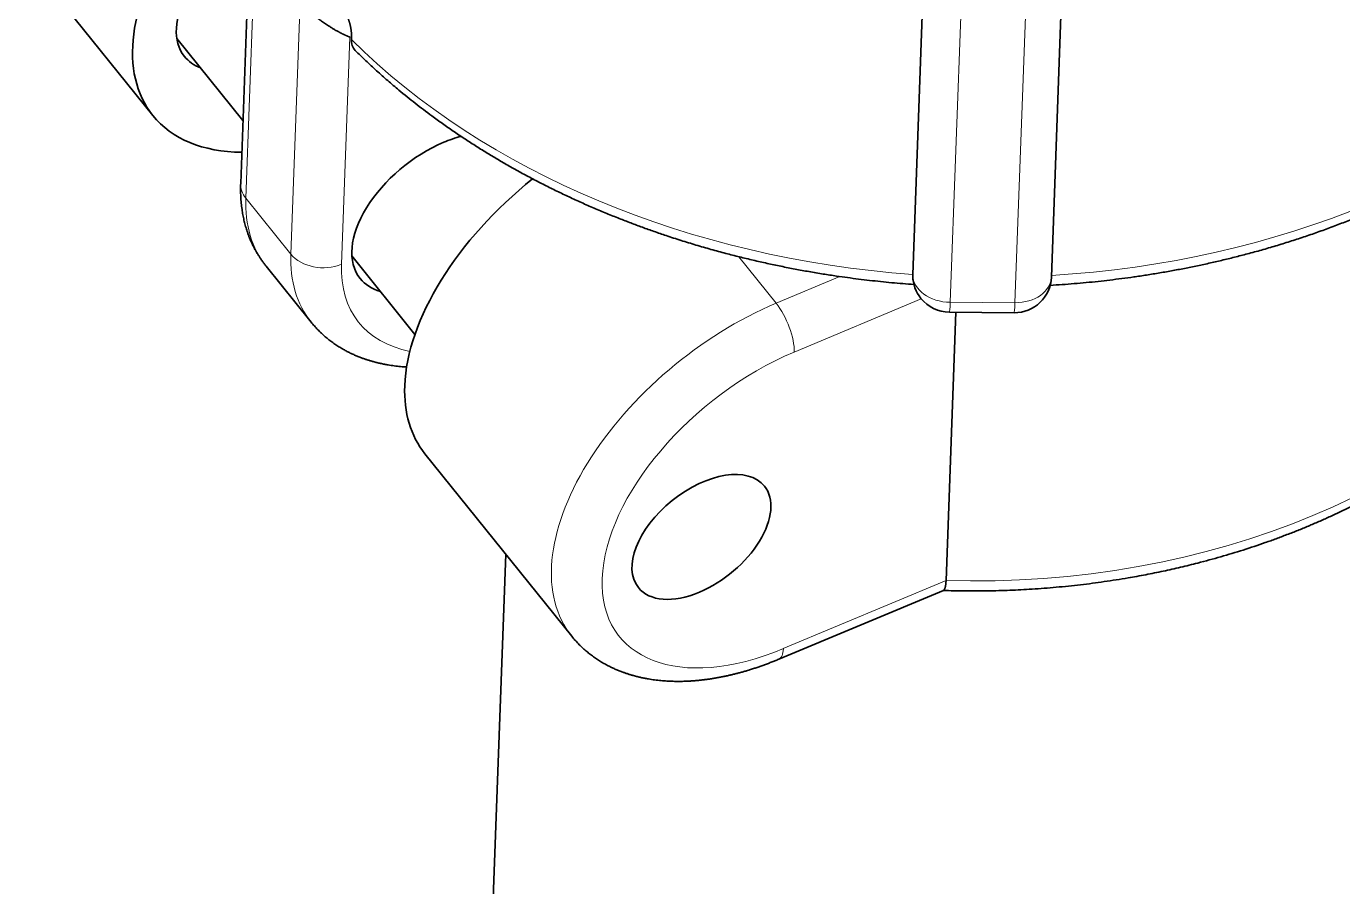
# Model space of a CAD drawing. Extents: x 23 to 417, y 3 to 294.
# Drawn here: x 394.42 to 400.12, y 140.57 to 144.3 of the extents above; entities that cross this region are included whole.
import ezdxf

# ---------------------------------------------------------------- set-up
doc = ezdxf.new("R2010")
doc.units = 0
doc.layers.get('0').update_dxf_attribs({"lineweight": 13})

# ---------------------------------------------------------------- blocks, each defined once
blk = doc.blocks.new('BLOCK4695')
at = {"color": 7, "lineweight": 35, "ltscale": 0.134497}
blk.add_line((61.372, 57.568), (61.569, 62.944), dxfattribs=at)
at = {"color": 7, "lineweight": 13, "ltscale": 0.136614}
for p, q in [((61.484, 57.251), (61.684, 62.712)), ((62.457, 56.042), (62.657, 61.503))]:
    blk.add_line(p, q, dxfattribs=at)
at = {"color": 7, "lineweight": 35, "ltscale": 0.181013}
for p, q in [((76.173, 62.837), (75.908, 55.602)), ((78.907, 55.545), (79.172, 62.78))]:
    blk.add_line(p, q, dxfattribs=at)
at = {"color": 7, "lineweight": 13, "ltscale": 0.181013}
for p, q in [((76.173, 62.825), (75.908, 55.589)), ((76.984, 62.235), (76.719, 54.999)), ((78.383, 62.225), (78.118, 54.989))]:
    blk.add_line(p, q, dxfattribs=at)
at = {"color": 7, "lineweight": 35, "ltscale": 0.109163}
blk.add_line((59.472, 59.04), (56.736, 62.442), dxfattribs=at)
at = {"color": 7, "lineweight": 35, "ltscale": 0.057117}
blk.add_line((59.99, 60.709), (61.422, 58.929), dxfattribs=at)
at = {"color": 7, "lineweight": 13, "ltscale": 0.122952}
blk.add_line((63.553, 55.821), (63.733, 60.735), dxfattribs=at)
at = {"color": 7, "lineweight": 13, "ltscale": 0.000969734}
blk.add_line((63.733, 60.735), (63.769, 60.75), dxfattribs=at)
at = {"color": 7, "lineweight": 35, "ltscale": 0.001708}
blk.add_line((63.769, 60.75), (63.766, 60.682), dxfattribs=at)
at = {"color": 7, "lineweight": 13, "ltscale": 0.038789}
blk.add_line((61.484, 57.251), (62.457, 56.042), dxfattribs=at)
at = {"color": 7, "lineweight": 35, "ltscale": 0.054432}
blk.add_line((63.777, 56.001), (65.142, 54.304), dxfattribs=at)
at = {"color": 7, "lineweight": 13, "ltscale": 0.032271}
blk.add_line((72.955, 54.978), (72.146, 55.984), dxfattribs=at)
at = {"color": 7, "lineweight": 35, "ltscale": 0.038789}
blk.add_line((62.894, 54.571), (61.922, 55.78), dxfattribs=at)
at = {"color": 7, "lineweight": 13, "ltscale": 0.037387}
blk.add_line((74.334, 55.556), (72.955, 54.978), dxfattribs=at)
at = {"color": 7, "lineweight": 35, "ltscale": 0.000508899}
blk.add_line((75.908, 55.602), (75.908, 55.581), dxfattribs=at)
at = {"color": 7, "lineweight": 13, "ltscale": 0.000316094}
blk.add_line((75.908, 55.602), (75.908, 55.589), dxfattribs=at)
at = {"color": 7, "lineweight": 35, "ltscale": 0.000326125}
blk.add_line((75.908, 55.581), (75.908, 55.568), dxfattribs=at)
at = {"color": 7, "lineweight": 13, "ltscale": 0.074465}
blk.add_line((76.092, 55.073), (73.344, 53.923), dxfattribs=at)
at = {"color": 7, "lineweight": 13, "ltscale": 0.034987}
blk.add_line((76.719, 54.999), (78.118, 54.989), dxfattribs=at)
at = {"color": 7, "lineweight": 35, "ltscale": 0.145174}
blk.add_line((76.629, 48.98), (76.841, 54.783), dxfattribs=at)
at = {"color": 7, "lineweight": 35, "ltscale": 0.034987}
blk.add_line((76.702, 54.784), (78.102, 54.774), dxfattribs=at)
at = {"color": 7, "lineweight": 35, "ltscale": 0.126574}
blk.add_line((68.532, 47.777), (65.358, 51.722), dxfattribs=at)
at = {"color": 7, "lineweight": 35, "ltscale": 0.462507}
blk.add_line((66.43, 31.06), (67.107, 49.548), dxfattribs=at)
at = {"color": 7, "lineweight": 13, "ltscale": 0.095377}
blk.add_line((76.629, 48.98), (73.109, 47.507), dxfattribs=at)
at = {"color": 7, "lineweight": 35, "ltscale": 0.096522}
blk.add_line((76.57, 48.768), (73.009, 47.278), dxfattribs=at)
at = {"color": 7, "lineweight": 35}
for centre, radius, start, end in [((64.074, 60.658), 0.307, 175.4785, 223.3249), ((66.868, 55.841), 2.842, 104.8572, 112.8622), ((76.708, 55.584), 0.8, 181.0848, 218.8131), ((78.107, 55.574), 0.8, 269.6031, 357.901), ((76.708, 55.584), 0.8, 218.8131, 269.6031)]:
    blk.add_arc(centre, radius, start, end, dxfattribs=at)
for centre, major_axis, start_param, end_param in [((63.758, 62.487), (4.286, 3.447), 2.062589, 3.141561), ((61.869, 61.696), (1.714, 1.379), 1.221302, 3.141561), ((61.869, 61.696), (1.714, 1.379), 3.141561, 3.469093), ((63.758, 62.487), (4.286, 3.447), 3.141561, 3.754378), ((65.708, 56.924), (-1.753, -1.41), 4.24863, 6.283207), ((69.644, 55.169), (-4.286, -3.447), 4.70475, 5.819427), ((65.708, 56.924), (-1.753, -1.41), 0.000021, 0.387902), ((69.644, 55.169), (-4.286, -3.447), 5.819427, 6.283231), ((71.338, 49.924), (1.364, 1.097), 6.283154, 9.424746), ((71.338, 49.924), (1.364, 1.097), 4.24863, 6.283154), ((71.338, 49.924), (1.364, 1.097), 3.141561, 4.24863)]:
    blk.add_ellipse(centre, major_axis=major_axis, ratio=0.577196, start_param=start_param, end_param=end_param, dxfattribs=at)
at = {"color": 7, "lineweight": 13}
for centre, major_axis, ratio, start_param, end_param in [((77.176, 67.782), (-16.739, 0.613), 0.730354, 0.668893, 1.521749), ((77.176, 67.782), (-16.739, 0.613), 0.730354, 1.701094, 2.568947), ((62.171, 57.539), (0.799, -0.029), 0.730354, 3.141613, 3.705817), ((66.207, 59.228), (4.286, 3.447), 0.577196, 2.677834, 3.141638), ((67.18, 58.019), (-4.286, -3.447), 0.577196, 5.819427, 6.283231), ((63.144, 56.33), (-0.799, 0.029), 0.730354, 0.564224, 2.13502), ((67.589, 57.51), (-3.662, -2.946), 0.577196, 5.819427, 6.73345), ((76.708, 55.584), (-0.8, -0.015), 0.682506, 6.245219, 6.28323), ((76.708, 55.584), (-0.799, 0.029), 0.730354, 0.040625, 1.611421), ((78.107, 55.574), (-0.799, 0.029), 0.730354, 1.611421, 3.14155), ((72.817, 51.224), (4.286, 3.447), 0.577196, 1.107038, 3.141638), ((72.935, 54.432), (-0.309, 0.738), 0.365278, 3.810389, 5.381185), ((76.708, 55.584), (0.006, 0.8), 0.027742, 3.141548, 3.893138), ((78.107, 55.574), (0.006, 0.8), 0.027742, 3.141548, 3.893138), ((76.888, 59.932), (-14.99, 0.549), 0.730354, 1.580209, 2.689831), ((73.227, 50.715), (3.662, 2.946), 0.577196, 1.107038, 4.24863), ((72.7, 48.016), (-0.309, 0.738), 0.365278, 3.141631, 3.810389)]:
    blk.add_ellipse(centre, major_axis=major_axis, ratio=ratio, start_param=start_param, end_param=end_param, dxfattribs=at)
at = {"color": 7, "lineweight": 35}
for points, degree, knots in [([(62.657, 61.503), (62.741, 61.398), (62.858, 61.283), (62.996, 61.168), (63.233, 60.996), (63.469, 60.857), (63.562, 60.808), (63.651, 60.767), (63.733, 60.735)], 5, [0, 0, 0, 0, 0, 0, 1.784804, 1.784804, 1.784804, 2.972157, 2.972157, 2.972157, 2.972157, 2.972157, 2.972157]), ([(63.85, 60.447), (63.925, 60.372), (64.077, 60.225), (64.311, 60.007), (64.551, 59.795), (64.771, 59.608), (64.97, 59.445), (65.146, 59.304), (65.326, 59.166), (65.523, 59.019), (65.736, 58.864), (65.968, 58.702), (66.203, 58.544), (66.442, 58.39), (66.684, 58.239), (66.93, 58.091), (67.179, 57.946), (67.432, 57.805), (67.688, 57.668), (67.947, 57.534), (68.21, 57.404), (68.475, 57.278), (68.744, 57.155), (69.015, 57.035), (69.288, 56.921), (69.553, 56.814), (69.81, 56.714), (70.061, 56.621), (70.315, 56.53), (70.594, 56.435), (70.895, 56.337), (71.22, 56.237), (71.542, 56.144), (71.855, 56.059), (72.16, 55.98), (72.458, 55.909), (72.758, 55.841), (73.059, 55.777), (73.362, 55.717), (73.666, 55.662), (73.966, 55.611), (74.244, 55.569), (74.498, 55.533), (74.736, 55.501), (74.975, 55.473), (75.214, 55.447), (75.453, 55.423), (75.693, 55.402), (75.853, 55.39), (75.933, 55.384)], 3, [0, 0, 0, 0, 0.317363, 0.63659, 0.957716, 1.278341, 1.503106, 1.728835, 1.955389, 2.183118, 2.465638, 2.747406, 3.030447, 3.314791, 3.600421, 3.887322, 4.175476, 4.464853, 4.755436, 5.0472, 5.34013, 5.634201, 5.929384, 6.225653, 6.523472, 6.81685, 7.083798, 7.351552, 7.620004, 7.892364, 8.235069, 8.571407, 8.909565, 9.240846, 9.546814, 9.853475, 10.16073, 10.468589, 10.776959, 11.085843, 11.397916, 11.688726, 11.928656, 12.168792, 12.409098, 12.649565, 12.89016, 13.130872, 13.371672, 13.371672, 13.371672, 13.371672]), ([(78.879, 55.366), (78.966, 55.371), (79.139, 55.382), (79.399, 55.402), (79.658, 55.425), (79.916, 55.451), (80.174, 55.48), (80.43, 55.512), (80.695, 55.548), (80.969, 55.589), (81.252, 55.635), (81.537, 55.685), (81.82, 55.739), (82.101, 55.796), (82.381, 55.857), (82.659, 55.922), (82.94, 55.992), (83.23, 56.068), (83.53, 56.151), (83.835, 56.242), (84.14, 56.337), (84.441, 56.437), (84.739, 56.541), (85.035, 56.65), (85.328, 56.764), (85.617, 56.881), (85.903, 57.003), (86.186, 57.13), (86.465, 57.26), (86.741, 57.395), (87.013, 57.534), (87.282, 57.677), (87.546, 57.824), (87.816, 57.981), (88.09, 58.148), (88.37, 58.325), (88.645, 58.509), (88.897, 58.684), (89.126, 58.851), (89.333, 59.007), (89.536, 59.166), (89.724, 59.319), (89.899, 59.465), (90.06, 59.604), (90.218, 59.746), (90.374, 59.889), (90.526, 60.034), (90.676, 60.181), (90.823, 60.329), (90.919, 60.43), (90.966, 60.48)], 3, [0, 0, 0, 0, 0.260427, 0.520608, 0.780507, 1.040109, 1.299375, 1.558291, 1.816819, 2.099783, 2.389702, 2.678211, 2.966092, 3.253342, 3.539895, 3.825757, 4.110856, 4.407505, 4.724874, 5.044922, 5.363478, 5.680882, 5.997097, 6.312086, 6.625815, 6.93826, 7.249386, 7.559169, 7.867573, 8.174571, 8.480141, 8.784261, 9.086912, 9.388064, 9.719084, 10.050967, 10.380812, 10.711991, 10.972111, 11.230652, 11.487985, 11.745511, 11.959394, 12.172259, 12.384362, 12.595561, 12.806003, 13.01555, 13.224355, 13.432276, 13.432276, 13.432276, 13.432276]), ([(61.922, 55.78), (61.907, 55.799), (61.877, 55.837), (61.835, 55.895), (61.796, 55.952), (61.759, 56.009), (61.723, 56.067), (61.688, 56.13), (61.653, 56.196), (61.619, 56.266), (61.587, 56.338), (61.559, 56.405), (61.535, 56.469), (61.514, 56.527), (61.496, 56.584), (61.479, 56.638), (61.464, 56.694), (61.45, 56.75), (61.437, 56.806), (61.425, 56.862), (61.415, 56.919), (61.406, 56.967), (61.399, 57.02), (61.391, 57.076), (61.384, 57.146), (61.378, 57.215), (61.373, 57.285), (61.371, 57.356), (61.369, 57.426), (61.37, 57.497), (61.371, 57.544), (61.372, 57.568)], 3, [0, 0, 0, 0, 0.072534, 0.145093, 0.213111, 0.281193, 0.349238, 0.417388, 0.495481, 0.573767, 0.652041, 0.730364, 0.793661, 0.857154, 0.914368, 0.971764, 1.029098, 1.086634, 1.144114, 1.201814, 1.259458, 1.31734, 1.349233, 1.418821, 1.488574, 1.558503, 1.628621, 1.698939, 1.769471, 1.840226, 1.911209, 1.911209, 1.911209, 1.911209]), ([(62.894, 54.571), (62.906, 54.557), (62.929, 54.529), (62.965, 54.487), (63.002, 54.446), (63.04, 54.406), (63.079, 54.367), (63.119, 54.329), (63.16, 54.291), (63.2, 54.256), (63.241, 54.221), (63.282, 54.189), (63.323, 54.157), (63.365, 54.126), (63.408, 54.096), (63.451, 54.067), (63.495, 54.039), (63.55, 54.005), (63.614, 53.968), (63.688, 53.929), (63.761, 53.892), (63.835, 53.858), (63.909, 53.827), (63.98, 53.799), (64.047, 53.775), (64.11, 53.754), (64.174, 53.734), (64.244, 53.714), (64.319, 53.694), (64.399, 53.676), (64.479, 53.659), (64.555, 53.645), (64.627, 53.634), (64.694, 53.624), (64.762, 53.616), (64.829, 53.609), (64.896, 53.604), (64.94, 53.601), (64.962, 53.6)], 3, [0, 0, 0, 0, 0.055135, 0.110281, 0.165449, 0.22065, 0.275802, 0.331009, 0.386188, 0.441374, 0.493465, 0.545645, 0.597783, 0.650028, 0.702219, 0.754536, 0.806794, 0.859318, 0.945326, 1.02996, 1.110683, 1.191581, 1.2727, 1.353013, 1.419608, 1.48635, 1.553253, 1.620476, 1.703208, 1.785336, 1.86786, 1.949266, 2.017113, 2.085188, 2.153534, 2.221827, 2.287678, 2.353794, 2.353794, 2.353794, 2.353794]), ([(76.557, 48.766), (76.638, 48.763), (76.799, 48.759), (77.041, 48.755), (77.283, 48.755), (77.525, 48.757), (77.767, 48.762), (78.008, 48.77), (78.249, 48.781), (78.497, 48.795), (78.752, 48.813), (79.013, 48.835), (79.274, 48.86), (79.534, 48.888), (79.793, 48.92), (80.051, 48.956), (80.309, 48.994), (80.607, 49.043), (80.946, 49.105), (81.325, 49.182), (81.701, 49.266), (82.033, 49.348), (82.322, 49.424), (82.569, 49.493), (82.813, 49.565), (83.055, 49.64), (83.295, 49.719), (83.533, 49.8), (83.769, 49.885), (84.003, 49.973), (84.235, 50.064), (84.465, 50.158), (84.692, 50.255), (84.917, 50.355), (85.14, 50.459), (85.36, 50.565), (85.578, 50.674), (85.793, 50.786), (86.005, 50.901), (86.248, 51.039), (86.521, 51.2), (86.822, 51.387), (87.116, 51.581), (87.373, 51.76), (87.594, 51.921), (87.782, 52.063), (87.965, 52.206), (88.143, 52.352), (88.318, 52.499), (88.489, 52.65), (88.657, 52.802), (88.821, 52.957), (88.982, 53.114), (89.136, 53.272), (89.285, 53.43), (89.428, 53.587), (89.568, 53.746), (89.698, 53.901), (89.819, 54.05), (89.931, 54.193), (90.041, 54.338), (90.112, 54.436), (90.147, 54.485)], 3, [0, 0, 0, 0, 0.242018, 0.483999, 0.725921, 0.967751, 1.20947, 1.451041, 1.692451, 1.933657, 2.196174, 2.458383, 2.720277, 2.981794, 3.242935, 3.503631, 3.763887, 4.023632, 4.411257, 4.797612, 5.182605, 5.56615, 5.823734, 6.0806, 6.334685, 6.587958, 6.840483, 7.092144, 7.343013, 7.592971, 7.842071, 8.090279, 8.337567, 8.583926, 8.829361, 9.073762, 9.317243, 9.559657, 9.801124, 10.041496, 10.397966, 10.752105, 11.103902, 11.453349, 11.690895, 11.927356, 12.158339, 12.388275, 12.617154, 12.844979, 13.071757, 13.297497, 13.522252, 13.74588, 13.959584, 14.17227, 14.384098, 14.595048, 14.777932, 14.960088, 15.141702, 15.322611, 15.322611, 15.322611, 15.322611]), ([(76.629, 48.98), (76.626, 48.923), (76.622, 48.873), (76.613, 48.832), (76.599, 48.794), (76.581, 48.775), (76.578, 48.772), (76.574, 48.77), (76.57, 48.768)], 5, [0, 0, 0, 0, 0, 0, 0.6491466, 0.6491466, 0.6491466, 0.799731, 0.799731, 0.799731, 0.799731, 0.799731, 0.799731]), ([(68.532, 47.777), (68.543, 47.762), (68.566, 47.734), (68.602, 47.693), (68.639, 47.652), (68.677, 47.612), (68.716, 47.573), (68.756, 47.535), (68.796, 47.497), (68.837, 47.462), (68.877, 47.428), (68.918, 47.395), (68.959, 47.363), (69.001, 47.333), (69.044, 47.303), (69.087, 47.273), (69.131, 47.245), (69.185, 47.212), (69.248, 47.175), (69.322, 47.136), (69.395, 47.099), (69.468, 47.066), (69.543, 47.034), (69.614, 47.006), (69.681, 46.982), (69.744, 46.961), (69.807, 46.941), (69.876, 46.921), (69.951, 46.901), (70.03, 46.882), (70.111, 46.866), (70.187, 46.852), (70.259, 46.84), (70.326, 46.83), (70.393, 46.822), (70.461, 46.815), (70.527, 46.81), (70.593, 46.805), (70.659, 46.802), (70.725, 46.8), (70.792, 46.798), (70.859, 46.798), (70.926, 46.799), (70.999, 46.801), (71.076, 46.805), (71.157, 46.81), (71.236, 46.817), (71.315, 46.824), (71.395, 46.834), (71.474, 46.844), (71.554, 46.856), (71.634, 46.869), (71.712, 46.883), (71.789, 46.898), (71.864, 46.913), (71.939, 46.93), (72.013, 46.948), (72.089, 46.966), (72.164, 46.986), (72.239, 47.007), (72.304, 47.026), (72.372, 47.046), (72.442, 47.068), (72.523, 47.095), (72.604, 47.122), (72.685, 47.151), (72.766, 47.181), (72.847, 47.212), (72.928, 47.244), (72.982, 47.267), (73.009, 47.278)], 3, [0, 0, 0, 0, 0.054983, 0.109978, 0.164994, 0.220042, 0.275043, 0.330097, 0.385124, 0.440226, 0.492174, 0.544208, 0.596204, 0.648302, 0.700351, 0.752519, 0.804635, 0.856886, 0.941348, 1.02596, 1.106455, 1.18712, 1.267959, 1.348982, 1.415386, 1.481934, 1.548642, 1.615522, 1.697113, 1.778992, 1.861176, 1.943672, 2.011313, 2.079181, 2.147293, 2.215673, 2.281322, 2.347231, 2.413395, 2.47982, 2.546512, 2.613477, 2.680721, 2.748238, 2.833582, 2.912258, 2.991344, 3.07083, 3.15072, 3.231018, 3.311726, 3.392846, 3.474368, 3.550324, 3.626623, 3.703277, 3.780284, 3.857601, 3.935348, 4.013401, 4.091789, 4.14017, 4.225094, 4.310407, 4.396098, 4.48216, 4.568557, 4.655372, 4.742484, 4.829991, 4.829991, 4.829991, 4.829991])]:
    blk.add_open_spline(points, degree=degree, knots=knots, dxfattribs=at)
blk.add_open_spline([(63.635, 61.297), (63.686, 61.183), (63.728, 61.068), (63.758, 60.953), (63.772, 60.845), (63.769, 60.75)], degree=5, dxfattribs=at)

msp = doc.modelspace()

# ---------------------------------------------------------------- block references
at = {"lineweight": 0, "xscale": 0.2, "yscale": 0.2, "zscale": 0.2}
msp.add_blockref('BLOCK4695', (383.0763, 132.1023), dxfattribs=at)

doc.saveas('drawing.dxf')
